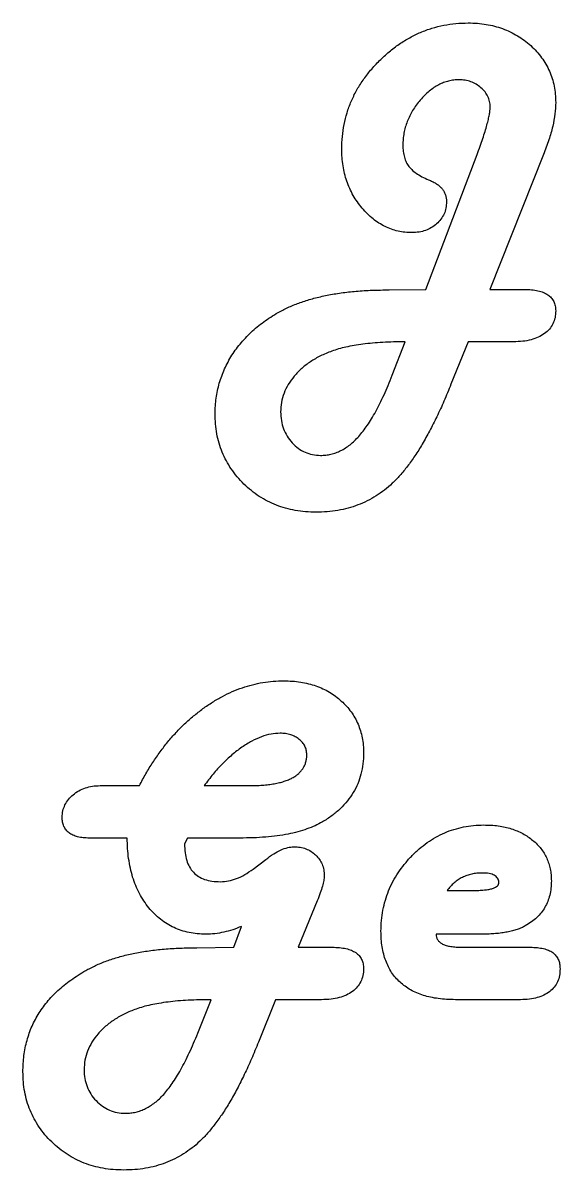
# Model space of a CAD drawing. Header units: millimetres. Extents: x -152 to 152, y -48 to 197.
# Drawn here: x -119.78 to -111.35, y 0.76 to 18.75 of the extents above; entities that cross this region are included whole.
import ezdxf

# ---------------------------------------------------------------- set-up
doc = ezdxf.new("R2010")
doc.units = ezdxf.units.MM

msp = doc.modelspace()

# ---------------------------------------------------------------- linework, layer by layer
at = {"color": 7, "linetype": 'Continuous', "lineweight": 25}
for p, q in [((-113.458, 14.572), (-112.655, 16.685)), ((-111.61, 16.686), (-112.454, 14.572)), ((-114.034, 14.564), (-113.458, 14.572)), ((-112.454, 14.572), (-111.916, 14.572)), ((-113.984, 13.225), (-113.78, 13.75)), ((-112.794, 13.75), (-113.064, 13.085)), ((-112.085, 13.75), (-112.794, 13.75)), ((-118.567, 6.791), (-117.949, 6.791)), ((-116.933, 6.791), (-116.233, 6.791)), ((-118.141, 5.969), (-118.732, 5.969)), ((-117.198, 5.969), (-117.243, 5.877)), ((-116.374, 5.969), (-117.198, 5.969)), ((-116.167, 5.482), (-115.969, 5.634)), ((-113.123, 5.147), (-112.725, 5.147)), ((-115.161, 4.984), (-115.46, 4.257)), ((-116.471, 4.257), (-116.349, 4.584)), ((-112.574, 4.462), (-113.297, 4.462)), ((-117.049, 4.249), (-116.471, 4.257)), ((-115.46, 4.257), (-114.926, 4.257)), ((-112.888, 4.257), (-111.816, 4.257)), ((-117.034, 2.91), (-116.822, 3.435)), ((-115.814, 3.435), (-116.083, 2.77)), ((-115.092, 3.435), (-115.814, 3.435)), ((-111.971, 3.435), (-112.993, 3.435))]:
    msp.add_line(p, q, dxfattribs=at)
for points, knots in [([(-114.777, 16.773), (-114.775, 16.839), (-114.771, 16.968), (-114.742, 17.158), (-114.697, 17.342), (-114.631, 17.519), (-114.549, 17.691), (-114.444, 17.854), (-114.324, 18.012), (-114.186, 18.161), (-114.035, 18.297), (-113.879, 18.42), (-113.712, 18.52), (-113.542, 18.606), (-113.363, 18.669), (-113.178, 18.717), (-112.987, 18.744), (-112.857, 18.748), (-112.792, 18.75)], [0, 0, 0, 0, 0.063197, 0.124904, 0.185722, 0.246399, 0.307334, 0.369344, 0.433087, 0.499238, 0.56541, 0.629363, 0.691595, 0.752681, 0.813564, 0.874801, 0.936458, 1, 1, 1, 1]), ([(-112.792, 18.75), (-112.744, 18.749), (-112.65, 18.747), (-112.512, 18.73), (-112.38, 18.701), (-112.253, 18.664), (-112.134, 18.612), (-112.02, 18.551), (-111.912, 18.479), (-111.812, 18.396), (-111.721, 18.305), (-111.64, 18.207), (-111.572, 18.104), (-111.517, 17.995), (-111.474, 17.88), (-111.443, 17.759), (-111.425, 17.633), (-111.422, 17.547), (-111.421, 17.503)], [0, 0, 0, 0, 0.06932, 0.136517, 0.201001, 0.264777, 0.327091, 0.389308, 0.451533, 0.514677, 0.57755, 0.638511, 0.69787, 0.756361, 0.815413, 0.875221, 0.936339, 1, 1, 1, 1]), ([(-112.937, 17.859), (-112.965, 17.858), (-113.02, 17.856), (-113.101, 17.84), (-113.18, 17.816), (-113.258, 17.781), (-113.333, 17.736), (-113.406, 17.679), (-113.478, 17.615), (-113.546, 17.541), (-113.609, 17.461), (-113.666, 17.378), (-113.711, 17.292), (-113.751, 17.205), (-113.781, 17.115), (-113.802, 17.023), (-113.816, 16.929), (-113.817, 16.865), (-113.818, 16.833)], [0, 0, 0, 0, 0.055656, 0.110688, 0.166582, 0.223413, 0.282295, 0.34404, 0.408913, 0.477814, 0.547657, 0.614675, 0.680185, 0.744121, 0.807987, 0.871673, 0.93502, 1, 1, 1, 1]), ([(-112.448, 17.437), (-112.45, 17.464), (-112.452, 17.52), (-112.483, 17.598), (-112.528, 17.672), (-112.592, 17.736), (-112.666, 17.791), (-112.75, 17.831), (-112.842, 17.856), (-112.905, 17.858), (-112.937, 17.859)], [0, 0, 0, 0, 0.115813, 0.230333, 0.348632, 0.47559, 0.607247, 0.735049, 0.864952, 1, 1, 1, 1]), ([(-111.421, 17.503), (-111.423, 17.443), (-111.429, 17.318), (-111.467, 17.121), (-111.527, 16.908), (-111.582, 16.763), (-111.61, 16.686)], [0, 0, 0, 0, 0.2125416, 0.4474415, 0.7099778, 1, 1, 1, 1]), ([(-112.655, 16.685), (-112.638, 16.73), (-112.608, 16.814), (-112.566, 16.935), (-112.529, 17.045), (-112.5, 17.145), (-112.477, 17.233), (-112.461, 17.311), (-112.451, 17.377), (-112.449, 17.418), (-112.448, 17.437)], [0, 0, 0, 0, 0.18054, 0.344147, 0.492597, 0.625136, 0.742311, 0.842969, 0.928713, 1, 1, 1, 1]), ([(-113.674, 15.462), (-113.711, 15.464), (-113.785, 15.466), (-113.894, 15.483), (-113.999, 15.513), (-114.099, 15.557), (-114.195, 15.61), (-114.287, 15.677), (-114.375, 15.755), (-114.457, 15.845), (-114.532, 15.942), (-114.598, 16.045), (-114.652, 16.155), (-114.699, 16.269), (-114.734, 16.388), (-114.758, 16.512), (-114.774, 16.641), (-114.776, 16.729), (-114.777, 16.773)], [0, 0, 0, 0, 0.05914, 0.116643, 0.173415, 0.230343, 0.288237, 0.347069, 0.408804, 0.472882, 0.53823, 0.602189, 0.666316, 0.730639, 0.795218, 0.861717, 0.929654, 1, 1, 1, 1]), ([(-113.818, 16.833), (-113.817, 16.8), (-113.814, 16.736), (-113.797, 16.646), (-113.766, 16.566), (-113.724, 16.494), (-113.663, 16.433), (-113.586, 16.376), (-113.493, 16.323), (-113.423, 16.293), (-113.386, 16.278)], [0, 0, 0, 0, 0.131115, 0.251692, 0.361693, 0.467137, 0.576588, 0.700116, 0.841292, 1, 1, 1, 1]), ([(-113.386, 16.278), (-113.366, 16.269), (-113.327, 16.252), (-113.276, 16.219), (-113.231, 16.183), (-113.196, 16.143), (-113.167, 16.1), (-113.148, 16.051), (-113.136, 15.999), (-113.134, 15.963), (-113.133, 15.945)], [0, 0, 0, 0, 0.14594, 0.281727, 0.409501, 0.528435, 0.642881, 0.759147, 0.87728, 1, 1, 1, 1]), ([(-113.133, 15.945), (-113.135, 15.912), (-113.138, 15.847), (-113.168, 15.754), (-113.22, 15.671), (-113.286, 15.597), (-113.369, 15.538), (-113.462, 15.493), (-113.565, 15.467), (-113.637, 15.464), (-113.674, 15.462)], [0, 0, 0, 0, 0.122473, 0.240635, 0.358335, 0.482126, 0.608271, 0.733304, 0.863124, 1, 1, 1, 1]), ([(-111.916, 14.572), (-111.877, 14.571), (-111.804, 14.569), (-111.703, 14.553), (-111.616, 14.529), (-111.545, 14.491), (-111.488, 14.443), (-111.449, 14.383), (-111.424, 14.312), (-111.422, 14.261), (-111.421, 14.235)], [0, 0, 0, 0, 0.1718459, 0.3217605, 0.4517933, 0.5680597, 0.6741414, 0.7763531, 0.8829363, 1, 1, 1, 1]), ([(-115.743, 14.226), (-115.69, 14.253), (-115.579, 14.31), (-115.401, 14.377), (-115.21, 14.436), (-115.002, 14.482), (-114.782, 14.52), (-114.545, 14.545), (-114.295, 14.562), (-114.123, 14.563), (-114.034, 14.564)], [0, 0, 0, 0, 0.10283, 0.210479, 0.324381, 0.444787, 0.571885, 0.706496, 0.849121, 1, 1, 1, 1]), ([(-116.763, 12.624), (-116.762, 12.665), (-116.761, 12.746), (-116.747, 12.867), (-116.727, 12.985), (-116.698, 13.101), (-116.661, 13.214), (-116.615, 13.326), (-116.561, 13.434), (-116.499, 13.54), (-116.43, 13.643), (-116.352, 13.74), (-116.267, 13.833), (-116.176, 13.922), (-116.079, 14.006), (-115.973, 14.084), (-115.862, 14.159), (-115.783, 14.203), (-115.743, 14.226)], [0, 0, 0, 0, 0.061665, 0.122028, 0.181849, 0.241506, 0.301327, 0.361635, 0.422029, 0.483517, 0.545645, 0.607829, 0.670805, 0.73447, 0.798698, 0.864185, 0.931068, 1, 1, 1, 1]), ([(-111.421, 14.235), (-111.423, 14.199), (-111.426, 14.129), (-111.461, 14.031), (-111.518, 13.945), (-111.597, 13.874), (-111.695, 13.818), (-111.81, 13.777), (-111.943, 13.755), (-112.036, 13.752), (-112.085, 13.75)], [0, 0, 0, 0, 0.116196, 0.225161, 0.333547, 0.446476, 0.566653, 0.696847, 0.840178, 1, 1, 1, 1]), ([(-113.78, 13.75), (-113.841, 13.75), (-113.959, 13.749), (-114.13, 13.741), (-114.291, 13.731), (-114.441, 13.715), (-114.58, 13.693), (-114.708, 13.669), (-114.825, 13.64), (-114.898, 13.615), (-114.933, 13.603)], [0, 0, 0, 0, 0.15666, 0.303372, 0.441088, 0.570073, 0.690564, 0.801594, 0.904689, 1, 1, 1, 1]), ([(-114.933, 13.603), (-114.993, 13.58), (-115.109, 13.534), (-115.266, 13.442), (-115.405, 13.337), (-115.522, 13.217), (-115.617, 13.087), (-115.686, 12.948), (-115.727, 12.801), (-115.733, 12.701), (-115.736, 12.651)], [0, 0, 0, 0, 0.1445395, 0.2807779, 0.4107803, 0.5373765, 0.6586841, 0.7737321, 0.8866146, 1, 1, 1, 1]), ([(-115.109, 11.969), (-115.081, 11.97), (-115.026, 11.971), (-114.946, 11.986), (-114.867, 12.009), (-114.791, 12.043), (-114.716, 12.085), (-114.644, 12.137), (-114.575, 12.198), (-114.507, 12.268), (-114.44, 12.35), (-114.374, 12.442), (-114.308, 12.545), (-114.241, 12.658), (-114.176, 12.784), (-114.112, 12.921), (-114.046, 13.069), (-114.005, 13.172), (-113.984, 13.225)], [0, 0, 0, 0, 0.046136, 0.091681, 0.137302, 0.183658, 0.231083, 0.2804, 0.332129, 0.386293, 0.444518, 0.507955, 0.576335, 0.649814, 0.728765, 0.813607, 0.903888, 1, 1, 1, 1]), ([(-113.064, 13.085), (-113.1, 12.996), (-113.169, 12.825), (-113.282, 12.58), (-113.396, 12.356), (-113.508, 12.15), (-113.625, 11.966), (-113.742, 11.802), (-113.859, 11.656), (-113.98, 11.532), (-114.105, 11.423), (-114.237, 11.332), (-114.375, 11.252), (-114.523, 11.189), (-114.676, 11.139), (-114.838, 11.104), (-115.007, 11.083), (-115.122, 11.08), (-115.18, 11.079)], [0, 0, 0, 0, 0.091807, 0.177623, 0.258045, 0.332725, 0.402341, 0.466564, 0.526099, 0.580979, 0.632856, 0.684166, 0.73484, 0.785522, 0.837308, 0.889815, 0.943881, 1, 1, 1, 1]), ([(-115.18, 11.079), (-115.236, 11.08), (-115.344, 11.081), (-115.504, 11.104), (-115.656, 11.138), (-115.802, 11.186), (-115.94, 11.248), (-116.072, 11.325), (-116.196, 11.415), (-116.312, 11.519), (-116.418, 11.632), (-116.51, 11.754), (-116.589, 11.882), (-116.652, 12.018), (-116.703, 12.159), (-116.738, 12.308), (-116.759, 12.464), (-116.762, 12.57), (-116.763, 12.624)], [0, 0, 0, 0, 0.067151, 0.131803, 0.194817, 0.25642, 0.31765, 0.378757, 0.440758, 0.503924, 0.56703, 0.628504, 0.68894, 0.74917, 0.809828, 0.871253, 0.934561, 1, 1, 1, 1]), ([(-115.736, 12.651), (-115.734, 12.605), (-115.729, 12.515), (-115.694, 12.387), (-115.636, 12.269), (-115.557, 12.165), (-115.462, 12.078), (-115.353, 12.015), (-115.234, 11.976), (-115.151, 11.971), (-115.109, 11.969)], [0, 0, 0, 0, 0.133497, 0.260541, 0.385551, 0.513155, 0.638973, 0.759098, 0.876752, 1, 1, 1, 1]), ([(-117.949, 6.791), (-117.916, 6.854), (-117.85, 6.978), (-117.742, 7.155), (-117.627, 7.322), (-117.505, 7.478), (-117.377, 7.624), (-117.244, 7.761), (-117.102, 7.884), (-116.956, 7.999), (-116.805, 8.102), (-116.651, 8.191), (-116.495, 8.267), (-116.337, 8.327), (-116.177, 8.376), (-116.015, 8.41), (-115.85, 8.431), (-115.74, 8.434), (-115.684, 8.435)], [0, 0, 0, 0, 0.072378, 0.143006, 0.211466, 0.278796, 0.344481, 0.409253, 0.473126, 0.536311, 0.598313, 0.658727, 0.717252, 0.774899, 0.831474, 0.887578, 0.943618, 1, 1, 1, 1]), ([(-115.684, 8.435), (-115.64, 8.434), (-115.551, 8.431), (-115.422, 8.418), (-115.299, 8.391), (-115.183, 8.358), (-115.073, 8.312), (-114.968, 8.26), (-114.872, 8.193), (-114.782, 8.12), (-114.701, 8.038), (-114.629, 7.951), (-114.569, 7.857), (-114.519, 7.757), (-114.482, 7.651), (-114.454, 7.541), (-114.437, 7.424), (-114.435, 7.344), (-114.434, 7.304)], [0, 0, 0, 0, 0.0713298, 0.140169, 0.2060683, 0.2697852, 0.3321829, 0.3939129, 0.4554144, 0.5169055, 0.5777032, 0.6376022, 0.6961286, 0.7548188, 0.8136832, 0.8737742, 0.9354523, 1, 1, 1, 1]), ([(-115.743, 7.613), (-115.791, 7.61), (-115.89, 7.604), (-116.039, 7.561), (-116.192, 7.489), (-116.348, 7.393), (-116.503, 7.273), (-116.653, 7.131), (-116.8, 6.971), (-116.888, 6.852), (-116.933, 6.791)], [0, 0, 0, 0, 0.0956758, 0.1981549, 0.3099655, 0.4333696, 0.5651131, 0.7023843, 0.8473471, 1, 1, 1, 1]), ([(-115.325, 7.278), (-115.326, 7.301), (-115.329, 7.346), (-115.353, 7.411), (-115.39, 7.47), (-115.443, 7.519), (-115.506, 7.56), (-115.578, 7.593), (-115.658, 7.609), (-115.714, 7.611), (-115.743, 7.613)], [0, 0, 0, 0, 0.115458, 0.2277673, 0.3406906, 0.4624528, 0.5892862, 0.7185682, 0.8543417, 1, 1, 1, 1]), ([(-116.233, 6.791), (-116.197, 6.791), (-116.126, 6.792), (-116.022, 6.797), (-115.927, 6.807), (-115.838, 6.82), (-115.756, 6.836), (-115.682, 6.858), (-115.614, 6.882), (-115.553, 6.911), (-115.499, 6.944), (-115.452, 6.979), (-115.413, 7.02), (-115.381, 7.064), (-115.356, 7.112), (-115.337, 7.164), (-115.326, 7.22), (-115.325, 7.258), (-115.325, 7.278)], [0, 0, 0, 0, 0.095637, 0.184879, 0.268847, 0.345782, 0.418791, 0.485484, 0.547745, 0.606297, 0.659634, 0.711255, 0.75918, 0.806343, 0.852434, 0.899707, 0.948865, 1, 1, 1, 1]), ([(-114.434, 7.304), (-114.436, 7.247), (-114.439, 7.135), (-114.472, 6.973), (-114.521, 6.821), (-114.593, 6.679), (-114.686, 6.548), (-114.798, 6.427), (-114.929, 6.315), (-115.029, 6.253), (-115.081, 6.222)], [0, 0, 0, 0, 0.128618, 0.252004, 0.372039, 0.490507, 0.609931, 0.733961, 0.862911, 1, 1, 1, 1]), ([(-119.161, 6.295), (-119.159, 6.329), (-119.155, 6.396), (-119.12, 6.49), (-119.066, 6.577), (-118.99, 6.651), (-118.9, 6.714), (-118.798, 6.759), (-118.685, 6.787), (-118.607, 6.79), (-118.567, 6.791)], [0, 0, 0, 0, 0.117604, 0.230919, 0.347233, 0.470392, 0.599117, 0.727204, 0.859066, 1, 1, 1, 1]), ([(-118.732, 5.969), (-118.766, 5.97), (-118.829, 5.972), (-118.917, 5.986), (-118.992, 6.012), (-119.054, 6.047), (-119.103, 6.094), (-119.136, 6.153), (-119.158, 6.221), (-119.16, 6.27), (-119.161, 6.295)], [0, 0, 0, 0, 0.1641632, 0.3075177, 0.4349217, 0.5482786, 0.6555706, 0.7626498, 0.8757381, 1, 1, 1, 1]), ([(-115.081, 6.222), (-115.119, 6.201), (-115.197, 6.159), (-115.326, 6.109), (-115.467, 6.064), (-115.623, 6.03), (-115.791, 6.002), (-115.973, 5.983), (-116.169, 5.971), (-116.304, 5.97), (-116.374, 5.969)], [0, 0, 0, 0, 0.09671, 0.199856, 0.310965, 0.430504, 0.558428, 0.695846, 0.843216, 1, 1, 1, 1]), ([(-114.161, 4.511), (-114.159, 4.567), (-114.156, 4.677), (-114.133, 4.839), (-114.095, 4.994), (-114.045, 5.145), (-113.976, 5.289), (-113.895, 5.427), (-113.796, 5.558), (-113.686, 5.684), (-113.566, 5.799), (-113.437, 5.898), (-113.303, 5.984), (-113.163, 6.054), (-113.017, 6.107), (-112.866, 6.146), (-112.709, 6.171), (-112.603, 6.173), (-112.549, 6.174)], [0, 0, 0, 0, 0.065025, 0.128095, 0.190208, 0.251836, 0.313494, 0.375481, 0.439192, 0.504689, 0.570079, 0.633297, 0.69452, 0.755043, 0.81538, 0.875573, 0.937055, 1, 1, 1, 1]), ([(-112.549, 6.174), (-112.51, 6.173), (-112.434, 6.172), (-112.322, 6.162), (-112.217, 6.142), (-112.118, 6.117), (-112.024, 6.082), (-111.936, 6.04), (-111.855, 5.991), (-111.78, 5.934), (-111.711, 5.873), (-111.652, 5.804), (-111.601, 5.732), (-111.561, 5.654), (-111.528, 5.572), (-111.506, 5.484), (-111.491, 5.392), (-111.49, 5.329), (-111.489, 5.297)], [0, 0, 0, 0, 0.0754866, 0.1477941, 0.2167517, 0.2825532, 0.3467072, 0.4095487, 0.4710303, 0.5317948, 0.59157, 0.6494481, 0.7066561, 0.7629995, 0.8195465, 0.8774577, 0.937652, 1, 1, 1, 1]), ([(-116.909, 4.462), (-116.954, 4.463), (-117.042, 4.466), (-117.171, 4.485), (-117.293, 4.517), (-117.408, 4.564), (-117.518, 4.621), (-117.62, 4.694), (-117.715, 4.779), (-117.804, 4.875), (-117.882, 4.984), (-117.953, 5.099), (-118.01, 5.225), (-118.059, 5.358), (-118.094, 5.5), (-118.121, 5.649), (-118.138, 5.806), (-118.14, 5.914), (-118.141, 5.969)], [0, 0, 0, 0, 0.061755, 0.121159, 0.178396, 0.234851, 0.291352, 0.348263, 0.405832, 0.46613, 0.527426, 0.589136, 0.651777, 0.716357, 0.783088, 0.852229, 0.924568, 1, 1, 1, 1]), ([(-117.243, 5.877), (-117.241, 5.83), (-117.239, 5.743), (-117.212, 5.621), (-117.169, 5.516), (-117.106, 5.43), (-117.025, 5.363), (-116.925, 5.317), (-116.808, 5.289), (-116.725, 5.286), (-116.681, 5.284)], [0, 0, 0, 0, 0.148975, 0.280233, 0.399632, 0.50921, 0.618902, 0.732989, 0.858937, 1, 1, 1, 1]), ([(-115.969, 5.634), (-115.928, 5.664), (-115.852, 5.719), (-115.736, 5.783), (-115.629, 5.823), (-115.56, 5.829), (-115.527, 5.832)], [0, 0, 0, 0, 0.309701, 0.574583, 0.802394, 1, 1, 1, 1]), ([(-115.527, 5.832), (-115.494, 5.831), (-115.43, 5.829), (-115.339, 5.803), (-115.255, 5.763), (-115.184, 5.706), (-115.125, 5.637), (-115.08, 5.559), (-115.056, 5.47), (-115.053, 5.407), (-115.051, 5.375)], [0, 0, 0, 0, 0.133598, 0.259705, 0.382099, 0.505796, 0.627985, 0.747247, 0.869169, 1, 1, 1, 1]), ([(-116.681, 5.284), (-116.639, 5.287), (-116.552, 5.293), (-116.422, 5.331), (-116.292, 5.394), (-116.21, 5.452), (-116.167, 5.482)], [0, 0, 0, 0, 0.226761, 0.465214, 0.720027, 1, 1, 1, 1]), ([(-112.573, 5.421), (-112.602, 5.42), (-112.657, 5.419), (-112.738, 5.405), (-112.814, 5.384), (-112.886, 5.354), (-112.953, 5.316), (-113.015, 5.267), (-113.073, 5.212), (-113.107, 5.169), (-113.123, 5.147)], [0, 0, 0, 0, 0.132384, 0.259501, 0.382952, 0.502939, 0.624376, 0.744888, 0.870352, 1, 1, 1, 1]), ([(-112.311, 5.276), (-112.313, 5.287), (-112.316, 5.31), (-112.33, 5.341), (-112.354, 5.366), (-112.384, 5.387), (-112.421, 5.402), (-112.465, 5.414), (-112.517, 5.42), (-112.554, 5.421), (-112.573, 5.421)], [0, 0, 0, 0, 0.104818, 0.204206, 0.304476, 0.410767, 0.530408, 0.667075, 0.822812, 1, 1, 1, 1]), ([(-115.051, 5.375), (-115.052, 5.351), (-115.056, 5.297), (-115.08, 5.209), (-115.114, 5.102), (-115.144, 5.026), (-115.161, 4.984)], [0, 0, 0, 0, 0.173913, 0.397957, 0.673488, 1, 1, 1, 1]), ([(-112.725, 5.147), (-112.692, 5.147), (-112.63, 5.148), (-112.544, 5.155), (-112.472, 5.163), (-112.413, 5.177), (-112.367, 5.195), (-112.333, 5.216), (-112.313, 5.244), (-112.312, 5.265), (-112.311, 5.276)], [0, 0, 0, 0, 0.213137, 0.396953, 0.554117, 0.681381, 0.785198, 0.869103, 0.935193, 1, 1, 1, 1]), ([(-111.489, 5.297), (-111.49, 5.259), (-111.493, 5.184), (-111.512, 5.075), (-111.544, 4.975), (-111.589, 4.882), (-111.647, 4.797), (-111.718, 4.72), (-111.802, 4.65), (-111.865, 4.612), (-111.898, 4.593)], [0, 0, 0, 0, 0.133647, 0.261587, 0.383451, 0.50114, 0.620476, 0.742282, 0.867146, 1, 1, 1, 1]), ([(-116.349, 4.584), (-116.395, 4.565), (-116.485, 4.528), (-116.625, 4.492), (-116.766, 4.466), (-116.861, 4.463), (-116.909, 4.462)], [0, 0, 0, 0, 0.256682, 0.506458, 0.752905, 1, 1, 1, 1]), ([(-112.993, 3.435), (-113.039, 3.436), (-113.129, 3.437), (-113.26, 3.45), (-113.381, 3.471), (-113.495, 3.501), (-113.6, 3.539), (-113.697, 3.586), (-113.784, 3.643), (-113.864, 3.707), (-113.934, 3.78), (-113.996, 3.861), (-114.046, 3.951), (-114.088, 4.048), (-114.121, 4.152), (-114.144, 4.265), (-114.159, 4.385), (-114.16, 4.469), (-114.161, 4.511)], [0, 0, 0, 0, 0.076694, 0.148395, 0.216645, 0.280725, 0.342289, 0.401363, 0.458122, 0.514299, 0.56977, 0.625318, 0.681564, 0.739403, 0.799452, 0.862712, 0.929199, 1, 1, 1, 1]), ([(-111.898, 4.593), (-111.918, 4.582), (-111.959, 4.559), (-112.027, 4.535), (-112.101, 4.512), (-112.182, 4.495), (-112.27, 4.479), (-112.366, 4.47), (-112.468, 4.463), (-112.538, 4.462), (-112.574, 4.462)], [0, 0, 0, 0, 0.096971, 0.200636, 0.311541, 0.431292, 0.559206, 0.696757, 0.843127, 1, 1, 1, 1]), ([(-113.297, 4.462), (-113.296, 4.446), (-113.294, 4.414), (-113.273, 4.37), (-113.239, 4.334), (-113.193, 4.305), (-113.134, 4.283), (-113.063, 4.268), (-112.98, 4.258), (-112.92, 4.257), (-112.888, 4.257)], [0, 0, 0, 0, 0.095546, 0.185946, 0.279809, 0.384892, 0.504874, 0.647321, 0.810479, 1, 1, 1, 1]), ([(-118.758, 3.911), (-118.704, 3.938), (-118.594, 3.995), (-118.415, 4.061), (-118.223, 4.121), (-118.016, 4.167), (-117.795, 4.205), (-117.559, 4.23), (-117.309, 4.246), (-117.137, 4.248), (-117.049, 4.249)], [0, 0, 0, 0, 0.1028344, 0.2110545, 0.3249614, 0.4453727, 0.5724752, 0.7070919, 0.8497228, 1, 1, 1, 1]), ([(-114.926, 4.257), (-114.887, 4.256), (-114.815, 4.254), (-114.714, 4.238), (-114.628, 4.214), (-114.558, 4.176), (-114.502, 4.128), (-114.462, 4.068), (-114.438, 3.997), (-114.436, 3.946), (-114.434, 3.92)], [0, 0, 0, 0, 0.171249, 0.320459, 0.451237, 0.566778, 0.672273, 0.775071, 0.882265, 1, 1, 1, 1]), ([(-111.816, 4.257), (-111.78, 4.256), (-111.712, 4.254), (-111.617, 4.238), (-111.535, 4.213), (-111.467, 4.177), (-111.416, 4.127), (-111.378, 4.068), (-111.356, 3.997), (-111.354, 3.947), (-111.352, 3.921)], [0, 0, 0, 0, 0.166244, 0.313, 0.442456, 0.557263, 0.664235, 0.76914, 0.877803, 1, 1, 1, 1]), ([(-119.777, 2.305), (-119.776, 2.347), (-119.774, 2.432), (-119.762, 2.557), (-119.744, 2.679), (-119.714, 2.796), (-119.679, 2.91), (-119.635, 3.02), (-119.584, 3.126), (-119.523, 3.228), (-119.456, 3.327), (-119.38, 3.422), (-119.296, 3.514), (-119.204, 3.601), (-119.105, 3.686), (-118.996, 3.764), (-118.881, 3.84), (-118.799, 3.887), (-118.758, 3.911)], [0, 0, 0, 0, 0.064046, 0.126731, 0.187768, 0.247668, 0.306887, 0.366022, 0.42471, 0.483534, 0.543012, 0.603742, 0.66528, 0.728665, 0.793003, 0.859792, 0.928735, 1, 1, 1, 1]), ([(-114.434, 3.92), (-114.436, 3.884), (-114.44, 3.814), (-114.475, 3.716), (-114.531, 3.63), (-114.608, 3.559), (-114.706, 3.503), (-114.819, 3.462), (-114.95, 3.44), (-115.043, 3.436), (-115.092, 3.435)], [0, 0, 0, 0, 0.117015, 0.226749, 0.335258, 0.448128, 0.568146, 0.698162, 0.840213, 1, 1, 1, 1]), ([(-111.352, 3.921), (-111.354, 3.884), (-111.356, 3.814), (-111.389, 3.717), (-111.44, 3.63), (-111.514, 3.559), (-111.605, 3.504), (-111.713, 3.462), (-111.837, 3.44), (-111.925, 3.436), (-111.971, 3.435)], [0, 0, 0, 0, 0.122117, 0.234846, 0.344517, 0.45778, 0.576756, 0.70334, 0.844346, 1, 1, 1, 1]), ([(-116.822, 3.435), (-116.884, 3.435), (-117.005, 3.434), (-117.18, 3.426), (-117.345, 3.416), (-117.498, 3.4), (-117.64, 3.378), (-117.77, 3.354), (-117.89, 3.325), (-117.964, 3.3), (-118, 3.288)], [0, 0, 0, 0, 0.156155, 0.30346, 0.441948, 0.570978, 0.690785, 0.802194, 0.904924, 1, 1, 1, 1]), ([(-118, 3.288), (-118.061, 3.265), (-118.179, 3.219), (-118.339, 3.127), (-118.481, 3.022), (-118.601, 2.902), (-118.697, 2.772), (-118.767, 2.633), (-118.81, 2.486), (-118.815, 2.386), (-118.818, 2.336)], [0, 0, 0, 0, 0.145542, 0.282718, 0.413546, 0.540209, 0.660971, 0.775411, 0.887563, 1, 1, 1, 1]), ([(-118.168, 1.654), (-118.141, 1.655), (-118.087, 1.656), (-118.006, 1.671), (-117.928, 1.694), (-117.851, 1.727), (-117.777, 1.769), (-117.705, 1.821), (-117.634, 1.88), (-117.567, 1.952), (-117.499, 2.032), (-117.433, 2.124), (-117.365, 2.227), (-117.298, 2.341), (-117.232, 2.468), (-117.166, 2.605), (-117.098, 2.753), (-117.056, 2.857), (-117.034, 2.91)], [0, 0, 0, 0, 0.046005, 0.090834, 0.136326, 0.182316, 0.229607, 0.278783, 0.330429, 0.384439, 0.442882, 0.505656, 0.574169, 0.648256, 0.72779, 0.81265, 0.903708, 1, 1, 1, 1]), ([(-116.083, 2.77), (-116.119, 2.681), (-116.188, 2.51), (-116.302, 2.266), (-116.413, 2.04), (-116.528, 1.836), (-116.643, 1.651), (-116.76, 1.486), (-116.878, 1.342), (-116.998, 1.216), (-117.123, 1.108), (-117.255, 1.017), (-117.393, 0.937), (-117.54, 0.875), (-117.694, 0.824), (-117.855, 0.788), (-118.024, 0.768), (-118.139, 0.765), (-118.197, 0.764)], [0, 0, 0, 0, 0.091854, 0.177715, 0.258024, 0.332909, 0.402379, 0.466635, 0.526417, 0.581088, 0.632992, 0.684328, 0.735028, 0.785736, 0.837224, 0.889758, 0.943852, 1, 1, 1, 1]), ([(-118.197, 0.764), (-118.252, 0.765), (-118.361, 0.766), (-118.52, 0.789), (-118.672, 0.823), (-118.817, 0.871), (-118.955, 0.934), (-119.086, 1.01), (-119.211, 1.099), (-119.327, 1.203), (-119.433, 1.315), (-119.525, 1.436), (-119.602, 1.565), (-119.666, 1.7), (-119.717, 1.841), (-119.752, 1.99), (-119.772, 2.145), (-119.775, 2.251), (-119.777, 2.305)], [0, 0, 0, 0, 0.066881, 0.131692, 0.194861, 0.256615, 0.317599, 0.378856, 0.440755, 0.504075, 0.567018, 0.628643, 0.689002, 0.748986, 0.809792, 0.871368, 0.934401, 1, 1, 1, 1]), ([(-118.818, 2.336), (-118.816, 2.29), (-118.812, 2.2), (-118.775, 2.072), (-118.716, 1.953), (-118.634, 1.85), (-118.535, 1.763), (-118.423, 1.699), (-118.299, 1.661), (-118.213, 1.656), (-118.168, 1.654)], [0, 0, 0, 0, 0.13116, 0.256252, 0.379526, 0.506766, 0.632675, 0.753356, 0.87383, 1, 1, 1, 1])]:
    msp.add_open_spline(points, degree=3, knots=knots, dxfattribs=at)

doc.saveas('drawing.dxf')
